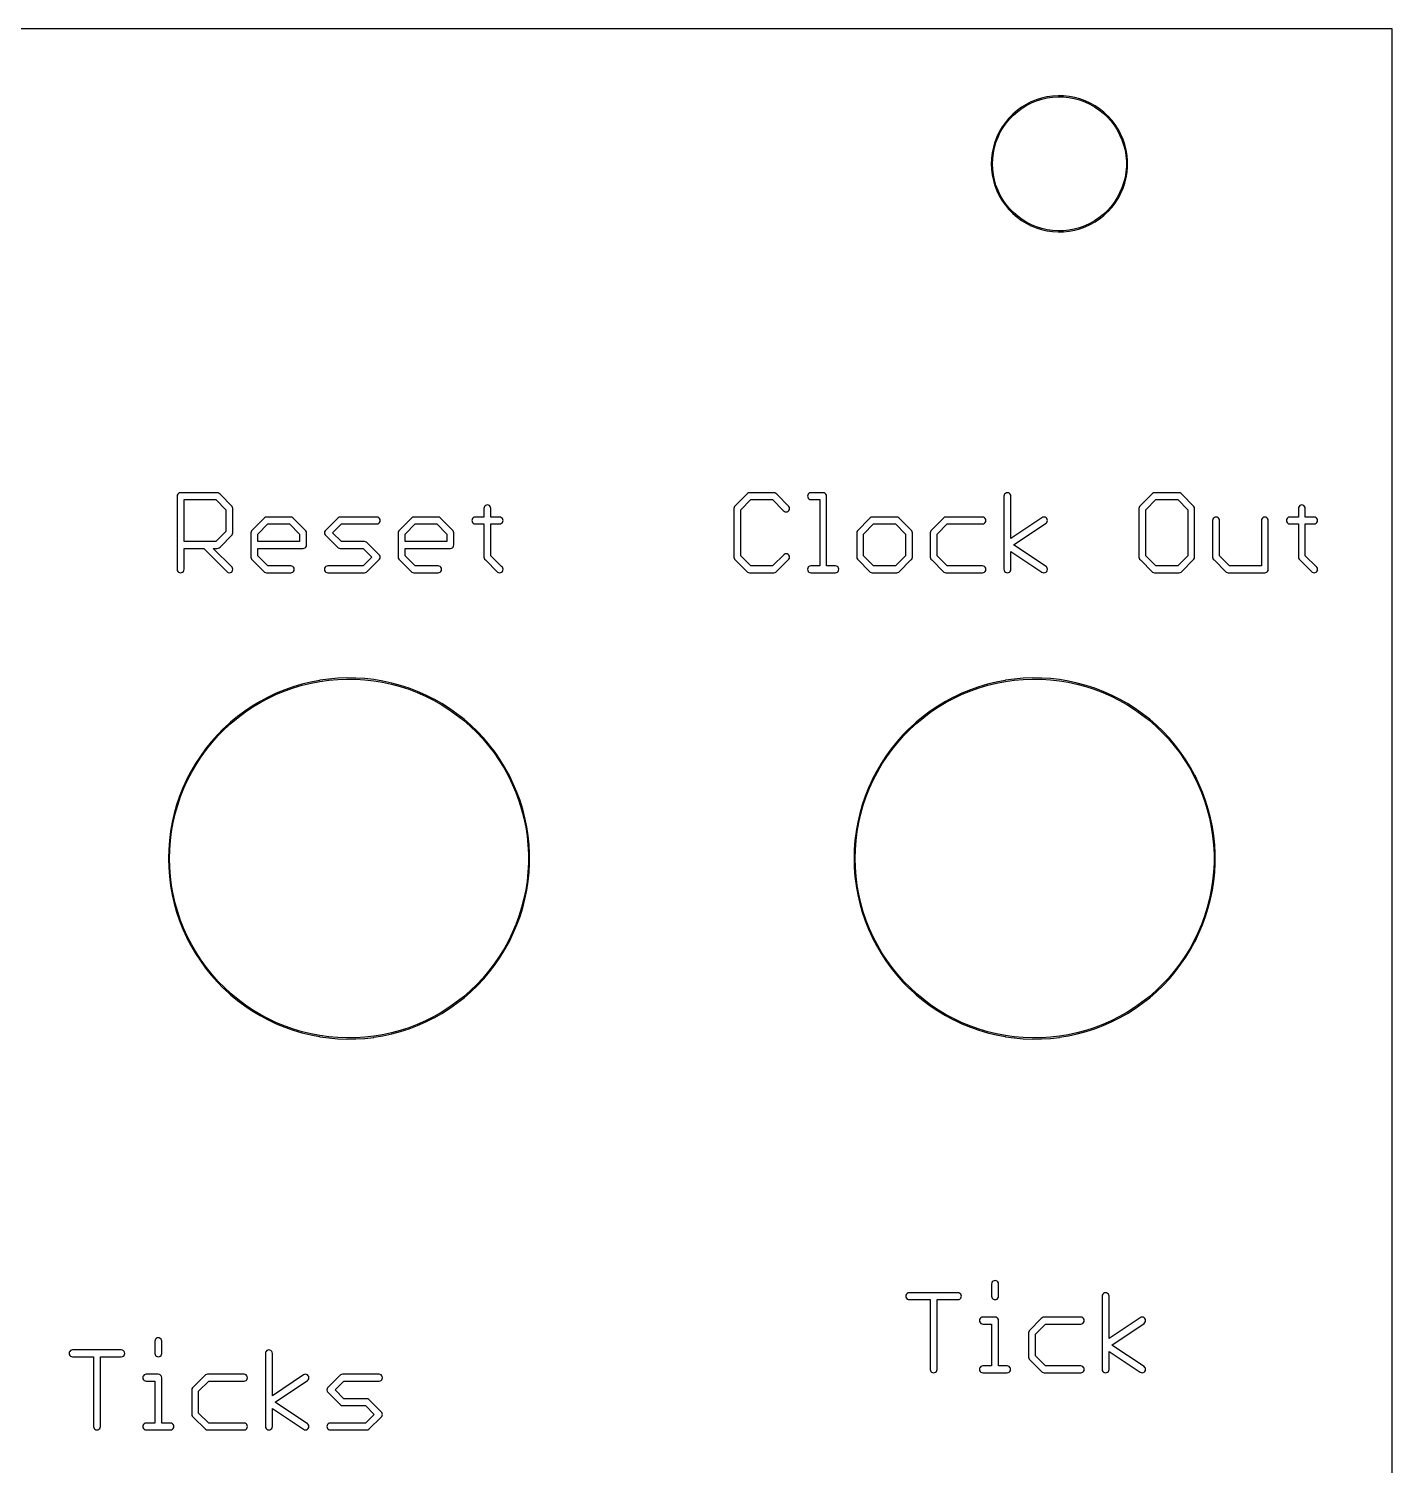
# Model space of a CAD drawing. Extents: x 7 to 68, y 0 to 129.
# Drawn here: x 37.59 to 67.9, y 96.89 to 128.82 of the extents above; entities that cross this region are included whole.
import ezdxf

# ---------------------------------------------------------------- set-up
doc = ezdxf.new("R2010")
doc.units = 0

msp = doc.modelspace()

# ---------------------------------------------------------------- linework, layer by layer
at = {"color": 5, "true_color": 0x0000ff}
msp.add_polyline3d([(67.89673, 0.3175, 0), (67.89673, 128.81863, 0), (7.27709, 128.81863, 0), (7.27709, 0.3175, 0), (67.89673, 0.3175, 0)], close=True, dxfattribs=at)
at = {"color": 34, "true_color": 0x008000}
for points in [[(7.2771, 0.3175, 0), (67.89674, 0.3175, 0), (67.89674, 128.81864, 0), (7.2771, 128.81864, 0), (7.2771, 0.3175, 0)], [(60.34531, 127.32257, 0), (60.2234, 127.30479, 0), (60.21947, 127.30417, 0), (60.10009, 127.27623, 0), (59.98325, 127.24067, 0), (59.86895, 127.19495, 0), (59.86541, 127.19315, 0), (59.75619, 127.13727, 0), (59.65205, 127.07377, 0), (59.55553, 127.00011, 0), (59.46155, 126.91883, 0), (59.37238, 126.82966, 0), (59.29618, 126.73568, 0), (59.22506, 126.63662, 0), (59.16156, 126.52994, 0), (59.15976, 126.5264, 0), (59.10896, 126.41464, 0), (59.06324, 126.30034, 0), (59.03022, 126.1835, 0), (59.00482, 126.06412, 0), (59.0042, 126.0602, 0), (58.98896, 125.93828, 0), (58.98388, 125.81636, 0), (58.98896, 125.69443, 0), (59.0042, 125.57252, 0), (59.00482, 125.56859, 0), (59.03022, 125.44921, 0), (59.06324, 125.33237, 0), (59.10896, 125.21807, 0), (59.15976, 125.10631, 0), (59.16156, 125.10277, 0), (59.22506, 124.99609, 0), (59.29618, 124.89703, 0), (59.37238, 124.80305, 0), (59.46155, 124.71388, 0), (59.55553, 124.6326, 0), (59.65205, 124.55894, 0), (59.75619, 124.49544, 0), (59.86541, 124.43956, 0), (59.86895, 124.43776, 0), (59.98325, 124.39204, 0), (60.10009, 124.35648, 0), (60.21947, 124.32854, 0), (60.2234, 124.32792, 0), (60.34531, 124.31013, 0), (60.46723, 124.30252, 0), (60.58916, 124.30506, 0), (60.71108, 124.31776, 0), (60.715, 124.31838, 0), (60.83692, 124.34124, 0), (60.95376, 124.37172, 0), (61.06806, 124.4149, 0), (61.17982, 124.4657, 0), (61.18336, 124.4675, 0), (61.29004, 124.52592, 0), (61.39164, 124.5945, 0), (61.48816, 124.6707, 0), (61.57706, 124.75452, 0), (61.57987, 124.75733, 0), (61.66115, 124.84877, 0), (61.73735, 124.94529, 0), (61.80339, 125.04943, 0), (61.85927, 125.15865, 0), (61.86107, 125.16219, 0), (61.91187, 125.27395, 0), (61.94997, 125.38825, 0), (61.98045, 125.50763, 0), (62.00077, 125.62955, 0), (62.0014, 125.63348, 0), (62.01156, 125.75539, 0), (62.01156, 125.87732, 0), (62.0014, 125.99924, 0), (62.00077, 126.00316, 0), (61.98045, 126.12508, 0), (61.94997, 126.24446, 0), (61.91187, 126.35876, 0), (61.86107, 126.47052, 0), (61.85927, 126.47406, 0), (61.80339, 126.58328, 0), (61.73735, 126.68742, 0), (61.66115, 126.78394, 0), (61.57987, 126.87538, 0), (61.57706, 126.87819, 0), (61.48816, 126.96201, 0), (61.39164, 127.03821, 0), (61.29004, 127.10679, 0), (61.18336, 127.16521, 0), (61.17982, 127.16701, 0), (61.06806, 127.21781, 0), (60.95376, 127.26099, 0), (60.83692, 127.29147, 0), (60.715, 127.31433, 0), (60.71108, 127.31495, 0), (60.58916, 127.32766, 0), (60.46723, 127.3302, 0), (60.34531, 127.32257, 0)], [(60.70968, 124.343, 0), (60.58916, 124.33045, 0), (60.46723, 124.32792, 0), (60.34531, 124.33553, 0), (60.22677, 124.35282, 0), (60.10794, 124.38063, 0), (59.9911, 124.41619, 0), (59.8769, 124.46187, 0), (59.77112, 124.51599, 0), (59.66698, 124.57949, 0), (59.57046, 124.65315, 0), (59.47648, 124.73443, 0), (59.39293, 124.81798, 0), (59.31673, 124.91196, 0), (59.24561, 125.01102, 0), (59.18292, 125.11634, 0), (59.13311, 125.22592, 0), (59.08739, 125.34022, 0), (59.05437, 125.45706, 0), (59.02931, 125.57485, 0), (59.01436, 125.69443, 0), (59.00928, 125.81636, 0), (59.01436, 125.93828, 0), (59.02931, 126.05785, 0), (59.05437, 126.17565, 0), (59.08739, 126.29249, 0), (59.13311, 126.40679, 0), (59.18292, 126.51637, 0), (59.24561, 126.62169, 0), (59.31673, 126.72075, 0), (59.39293, 126.81473, 0), (59.47648, 126.89828, 0), (59.57046, 126.97956, 0), (59.66698, 127.05322, 0), (59.77112, 127.11672, 0), (59.8769, 127.17084, 0), (59.9911, 127.21652, 0), (60.10794, 127.25208, 0), (60.22677, 127.27989, 0), (60.34531, 127.29718, 0), (60.46723, 127.3048, 0), (60.58916, 127.30226, 0), (60.70968, 127.28971, 0), (60.82907, 127.26732, 0), (60.94591, 127.23684, 0), (61.06021, 127.19366, 0), (61.17048, 127.14354, 0), (61.27511, 127.08624, 0), (61.37671, 127.01766, 0), (61.47323, 126.94146, 0), (61.5602, 126.85946, 0), (61.6406, 126.76901, 0), (61.7168, 126.67249, 0), (61.78284, 126.56835, 0), (61.83701, 126.46247, 0), (61.88772, 126.35091, 0), (61.92582, 126.23661, 0), (61.9563, 126.11723, 0), (61.97603, 125.99882, 0), (61.98616, 125.87732, 0), (61.98616, 125.75539, 0), (61.97603, 125.63388, 0), (61.9563, 125.51548, 0), (61.92582, 125.3961, 0), (61.88772, 125.2818, 0), (61.83701, 125.17024, 0), (61.78284, 125.06436, 0), (61.7168, 124.96022, 0), (61.6406, 124.8637, 0), (61.5602, 124.77325, 0), (61.47323, 124.69125, 0), (61.37671, 124.61505, 0), (61.27511, 124.54647, 0), (61.17048, 124.48917, 0), (61.06021, 124.43905, 0), (60.94591, 124.39587, 0), (60.82907, 124.36539, 0), (60.70968, 124.343, 0)], [(41.80146, 117.27298, 0), (41.82269, 117.28381, 0), (41.83956, 117.30067, 0), (42.1088, 117.57245, 0), (42.11963, 117.59369, 0), (42.12336, 117.61724, 0), (42.12336, 118.15826, 0), (42.11963, 118.1818, 0), (42.1088, 118.20304, 0), (41.83956, 118.47482, 0), (41.82269, 118.49168, 0), (41.80146, 118.50251, 0), (41.77792, 118.50624, 0), (40.96257, 118.50624, 0), (40.93903, 118.50251, 0), (40.91778, 118.49168, 0), (40.90093, 118.47482, 0), (40.89009, 118.45358, 0), (40.88637, 118.43004, 0), (40.88637, 116.80444, 0), (40.89009, 116.78089, 0), (40.90093, 116.75965, 0), (40.91778, 116.74279, 0), (40.93903, 116.73196, 0), (40.96257, 116.72824, 0), (40.98612, 116.73196, 0), (41.00736, 116.74279, 0), (41.02422, 116.75965, 0), (41.03505, 116.78089, 0), (41.03877, 116.80444, 0), (41.03877, 117.26926, 0), (41.4759, 117.26926, 0), (42.00237, 116.74279, 0), (42.02361, 116.73196, 0), (42.04716, 116.72824, 0), (42.0707, 116.73196, 0), (42.09194, 116.74279, 0), (42.1088, 116.75965, 0), (42.11963, 116.78089, 0), (42.12336, 116.80444, 0), (42.11963, 116.82798, 0), (42.1088, 116.84922, 0), (41.68876, 117.26926, 0), (41.77792, 117.26926, 0), (41.80146, 117.27298, 0)], [(53.60923, 118.50624, 0), (53.58569, 118.50251, 0), (53.56445, 118.49168, 0), (53.27581, 118.20304, 0), (53.26498, 118.1818, 0), (53.26125, 118.15826, 0), (53.26125, 117.07368, 0), (53.26498, 117.05013, 0), (53.27581, 117.02889, 0), (53.29267, 117.01203, 0), (53.56445, 116.74279, 0), (53.58569, 116.73196, 0), (53.60923, 116.72824, 0), (54.1528, 116.72824, 0), (54.17634, 116.73196, 0), (54.19758, 116.74279, 0), (54.48368, 117.02889, 0), (54.49451, 117.05013, 0), (54.49824, 117.07368, 0), (54.49451, 117.09722, 0), (54.48368, 117.11846, 0), (54.46682, 117.13532, 0), (54.44558, 117.14615, 0), (54.42204, 117.14988, 0), (54.39849, 117.14615, 0), (54.37725, 117.13532, 0), (54.12257, 116.88064, 0), (53.63932, 116.88064, 0), (53.41365, 117.1042, 0), (53.41365, 118.12802, 0), (53.63947, 118.35384, 0), (54.12227, 118.35384, 0), (54.36039, 118.11347, 0), (54.37725, 118.09661, 0), (54.39849, 118.08578, 0), (54.42204, 118.08206, 0), (54.44558, 118.08578, 0), (54.46682, 118.09661, 0), (54.48368, 118.11347, 0), (54.49451, 118.13471, 0), (54.49824, 118.15826, 0), (54.49451, 118.1818, 0), (54.48368, 118.20304, 0), (54.21444, 118.47482, 0), (54.19758, 118.49168, 0), (54.17634, 118.50251, 0), (54.1528, 118.50624, 0), (53.60923, 118.50624, 0)], [(54.97576, 118.50624, 0), (54.95221, 118.50251, 0), (54.93097, 118.49168, 0), (54.91411, 118.47482, 0), (54.90328, 118.45358, 0), (54.89956, 118.43004, 0), (54.90328, 118.40649, 0), (54.91411, 118.38525, 0), (54.93097, 118.36839, 0), (54.95221, 118.35756, 0), (54.97576, 118.35384, 0), (55.17134, 118.35384, 0), (55.17134, 116.88064, 0), (54.97576, 116.88064, 0), (54.95221, 116.87691, 0), (54.93097, 116.86608, 0), (54.91411, 116.84922, 0), (54.90328, 116.82798, 0), (54.89956, 116.80444, 0), (54.90328, 116.78089, 0), (54.91411, 116.75965, 0), (54.93097, 116.74279, 0), (54.95221, 116.73196, 0), (54.97576, 116.72824, 0), (55.51678, 116.72824, 0), (55.54032, 116.73196, 0), (55.56156, 116.74279, 0), (55.57842, 116.75965, 0), (55.58925, 116.78089, 0), (55.59298, 116.80444, 0), (55.58925, 116.82798, 0), (55.57842, 116.84922, 0), (55.56156, 116.86608, 0), (55.54032, 116.87691, 0), (55.51678, 116.88064, 0), (55.32374, 116.88064, 0), (55.32374, 118.43004, 0), (55.32001, 118.45358, 0), (55.30918, 118.47482, 0), (55.29232, 118.49168, 0), (55.27108, 118.50251, 0), (55.24754, 118.50624, 0), (54.97576, 118.50624, 0)], [(60.15482, 116.72824, 0), (60.17836, 116.73196, 0), (60.1996, 116.74279, 0), (60.21646, 116.75965, 0), (60.22729, 116.78089, 0), (60.23102, 116.80444, 0), (60.22729, 116.82798, 0), (60.21646, 116.84922, 0), (60.1996, 116.86608, 0), (59.4792, 117.3456, 0), (60.1996, 117.82737, 0), (60.21646, 117.84423, 0), (60.22729, 117.86547, 0), (60.23102, 117.88902, 0), (60.22729, 117.91256, 0), (60.21646, 117.9338, 0), (60.1996, 117.95066, 0), (60.17836, 117.96149, 0), (60.15482, 117.96522, 0), (60.13127, 117.96149, 0), (60.11003, 117.95066, 0), (59.41822, 117.48801, 0), (59.41822, 118.43004, 0), (59.41449, 118.45358, 0), (59.40366, 118.47482, 0), (59.3868, 118.49168, 0), (59.36556, 118.50251, 0), (59.34202, 118.50624, 0), (59.31847, 118.50251, 0), (59.29723, 118.49168, 0), (59.28037, 118.47482, 0), (59.26954, 118.45358, 0), (59.26582, 118.43004, 0), (59.26582, 116.80444, 0), (59.26954, 116.78089, 0), (59.28037, 116.75965, 0), (59.29723, 116.74279, 0), (59.31847, 116.73196, 0), (59.34202, 116.72824, 0), (59.36556, 116.73196, 0), (59.3868, 116.74279, 0), (59.40366, 116.75965, 0), (59.41449, 116.78089, 0), (59.41822, 116.80444, 0), (59.41822, 117.20328, 0), (60.11003, 116.74279, 0), (60.13127, 116.73196, 0), (60.15482, 116.72824, 0)], [(63.48798, 117.02889, 0), (63.49881, 117.05013, 0), (63.50254, 117.07368, 0), (63.50254, 118.15826, 0), (63.49881, 118.1818, 0), (63.48798, 118.20304, 0), (63.21874, 118.47482, 0), (63.20188, 118.49168, 0), (63.18064, 118.50251, 0), (63.15709, 118.50624, 0), (62.61354, 118.50624, 0), (62.58999, 118.50251, 0), (62.56875, 118.49168, 0), (62.28011, 118.20304, 0), (62.26928, 118.1818, 0), (62.26556, 118.15826, 0), (62.26556, 117.07368, 0), (62.26928, 117.05013, 0), (62.28011, 117.02889, 0), (62.29697, 117.01203, 0), (62.56875, 116.74279, 0), (62.58999, 116.73196, 0), (62.61354, 116.72824, 0), (63.15709, 116.72824, 0), (63.18064, 116.73196, 0), (63.20188, 116.74279, 0), (63.48798, 117.02889, 0)], [(41.7474, 117.42166, 0), (41.03877, 117.42166, 0), (41.03877, 118.35384, 0), (41.74739, 118.35384, 0), (41.97096, 118.12816, 0), (41.97096, 117.64733, 0), (41.7474, 117.42166, 0)], [(48.05425, 116.72824, 0), (48.0778, 116.73196, 0), (48.09904, 116.74279, 0), (48.1159, 116.75965, 0), (48.12673, 116.78089, 0), (48.13045, 116.80444, 0), (48.12673, 116.82798, 0), (48.1159, 116.84922, 0), (48.09904, 116.86608, 0), (47.85868, 117.10419, 0), (47.85868, 117.81282, 0), (48.05425, 117.81282, 0), (48.0778, 117.81654, 0), (48.09904, 117.82737, 0), (48.1159, 117.84423, 0), (48.12673, 117.86547, 0), (48.13045, 117.88902, 0), (48.12673, 117.91256, 0), (48.1159, 117.9338, 0), (48.09904, 117.95066, 0), (48.0778, 117.96149, 0), (48.05425, 117.96522, 0), (47.85868, 117.96522, 0), (47.85868, 118.15826, 0), (47.85495, 118.1818, 0), (47.84412, 118.20304, 0), (47.82726, 118.2199, 0), (47.80602, 118.23073, 0), (47.78248, 118.23446, 0), (47.75893, 118.23073, 0), (47.73769, 118.2199, 0), (47.72083, 118.20304, 0), (47.71, 118.1818, 0), (47.70628, 118.15826, 0), (47.70628, 117.96522, 0), (47.51324, 117.96522, 0), (47.48969, 117.96149, 0), (47.46845, 117.95066, 0), (47.45159, 117.9338, 0), (47.44076, 117.91256, 0), (47.43704, 117.88902, 0), (47.44076, 117.86547, 0), (47.45159, 117.84423, 0), (47.46845, 117.82737, 0), (47.48969, 117.81654, 0), (47.51324, 117.81282, 0), (47.70628, 117.81282, 0), (47.70628, 117.07368, 0), (47.71, 117.05013, 0), (47.72083, 117.02889, 0), (47.73769, 117.01203, 0), (48.00947, 116.74279, 0), (48.03071, 116.73196, 0), (48.05425, 116.72824, 0)], [(63.12687, 116.88064, 0), (62.64362, 116.88064, 0), (62.41796, 117.10419, 0), (62.41796, 118.12803, 0), (62.64377, 118.35384, 0), (63.12657, 118.35384, 0), (63.35014, 118.12816, 0), (63.35014, 117.10391, 0), (63.12687, 116.88064, 0)], [(66.15937, 116.72824, 0), (66.18292, 116.73196, 0), (66.20416, 116.74279, 0), (66.22102, 116.75965, 0), (66.23184, 116.78089, 0), (66.23557, 116.80444, 0), (66.23184, 116.82798, 0), (66.22102, 116.84922, 0), (66.20416, 116.86608, 0), (65.96379, 117.10419, 0), (65.96379, 117.81282, 0), (66.15937, 117.81282, 0), (66.18292, 117.81654, 0), (66.20416, 117.82737, 0), (66.22102, 117.84423, 0), (66.23184, 117.86547, 0), (66.23557, 117.88902, 0), (66.23184, 117.91256, 0), (66.22102, 117.9338, 0), (66.20416, 117.95066, 0), (66.18292, 117.96149, 0), (66.15937, 117.96522, 0), (65.96379, 117.96522, 0), (65.96379, 118.15826, 0), (65.96007, 118.1818, 0), (65.94924, 118.20304, 0), (65.93237, 118.2199, 0), (65.91114, 118.23073, 0), (65.88759, 118.23446, 0), (65.86405, 118.23073, 0), (65.84281, 118.2199, 0), (65.82595, 118.20304, 0), (65.81511, 118.1818, 0), (65.81139, 118.15826, 0), (65.81139, 117.96522, 0), (65.61836, 117.96522, 0), (65.59481, 117.96149, 0), (65.57357, 117.95066, 0), (65.55671, 117.9338, 0), (65.54588, 117.91256, 0), (65.54216, 117.88902, 0), (65.54588, 117.86547, 0), (65.55671, 117.84423, 0), (65.57357, 117.82737, 0), (65.59481, 117.81654, 0), (65.61836, 117.81282, 0), (65.81139, 117.81282, 0), (65.81139, 117.07368, 0), (65.81511, 117.05013, 0), (65.82595, 117.02889, 0), (65.84281, 117.01203, 0), (66.11459, 116.74279, 0), (66.13583, 116.73196, 0), (66.15937, 116.72824, 0)], [(43.709, 117.27298, 0), (43.73024, 117.28381, 0), (43.7471, 117.30067, 0), (43.75793, 117.32191, 0), (43.76166, 117.34546, 0), (43.76166, 117.61724, 0), (43.75793, 117.64078, 0), (43.7471, 117.66202, 0), (43.45846, 117.95066, 0), (43.43722, 117.96149, 0), (43.41368, 117.96522, 0), (42.87266, 117.96522, 0), (42.84911, 117.96149, 0), (42.82787, 117.95066, 0), (42.53923, 117.66202, 0), (42.5284, 117.64078, 0), (42.52468, 117.61724, 0), (42.52468, 117.07368, 0), (42.5284, 117.05013, 0), (42.53923, 117.02889, 0), (42.55609, 117.01203, 0), (42.82787, 116.74279, 0), (42.84911, 116.73196, 0), (42.87266, 116.72824, 0), (43.41368, 116.72824, 0), (43.43722, 116.73196, 0), (43.45846, 116.74279, 0), (43.47532, 116.75965, 0), (43.48615, 116.78089, 0), (43.48988, 116.80444, 0), (43.48615, 116.82798, 0), (43.47532, 116.84922, 0), (43.45846, 116.86608, 0), (43.43722, 116.87691, 0), (43.41368, 116.88064, 0), (42.90274, 116.88064, 0), (42.67708, 117.10419, 0), (42.67708, 117.26926, 0), (43.68546, 117.26926, 0), (43.709, 117.27298, 0)], [(43.60926, 117.42166, 0), (42.67708, 117.42166, 0), (42.67708, 117.58701, 0), (42.90289, 117.81282, 0), (43.38344, 117.81282, 0), (43.60926, 117.587, 0), (43.60926, 117.42166, 0)], [(44.53864, 117.42166, 0), (44.34307, 117.61724, 0), (44.53865, 117.81282, 0), (45.32376, 117.81282, 0), (45.3473, 117.81654, 0), (45.36854, 117.82737, 0), (45.3854, 117.84423, 0), (45.39623, 117.86547, 0), (45.39996, 117.88902, 0), (45.39623, 117.91256, 0), (45.3854, 117.9338, 0), (45.36854, 117.95066, 0), (45.3473, 117.96149, 0), (45.32376, 117.96522, 0), (44.50841, 117.96522, 0), (44.48487, 117.96149, 0), (44.46363, 117.95066, 0), (44.17499, 117.66202, 0), (44.16416, 117.64078, 0), (44.16044, 117.61724, 0), (44.16416, 117.59369, 0), (44.17499, 117.57245, 0), (44.46363, 117.28381, 0), (44.48487, 117.27298, 0), (44.50841, 117.26926, 0), (45.02174, 117.26926, 0), (45.21704, 117.07396, 0), (45.02189, 116.88064, 0), (44.23664, 116.88064, 0), (44.21309, 116.87691, 0), (44.19185, 116.86608, 0), (44.17499, 116.84922, 0), (44.16416, 116.82798, 0), (44.16044, 116.80444, 0), (44.16416, 116.78089, 0), (44.17499, 116.75965, 0), (44.19185, 116.74279, 0), (44.21309, 116.73196, 0), (44.23664, 116.72824, 0), (45.05198, 116.72824, 0), (45.07552, 116.73196, 0), (45.09676, 116.74279, 0), (45.36854, 117.01203, 0), (45.3854, 117.02889, 0), (45.39623, 117.05013, 0), (45.39996, 117.07368, 0), (45.39623, 117.09722, 0), (45.3854, 117.11846, 0), (45.09676, 117.4071, 0), (45.07552, 117.41793, 0), (45.05198, 117.42166, 0), (44.53864, 117.42166, 0)], [(46.98306, 117.27298, 0), (47.0043, 117.28381, 0), (47.02116, 117.30067, 0), (47.03199, 117.32191, 0), (47.03572, 117.34546, 0), (47.03572, 117.61724, 0), (47.03199, 117.64078, 0), (47.02116, 117.66202, 0), (46.73252, 117.95066, 0), (46.71128, 117.96149, 0), (46.68774, 117.96522, 0), (46.14671, 117.96522, 0), (46.12317, 117.96149, 0), (46.10193, 117.95066, 0), (45.81329, 117.66202, 0), (45.80246, 117.64078, 0), (45.79873, 117.61724, 0), (45.79873, 117.07368, 0), (45.80246, 117.05013, 0), (45.81329, 117.02889, 0), (45.83015, 117.01203, 0), (46.10193, 116.74279, 0), (46.12317, 116.73196, 0), (46.14671, 116.72824, 0), (46.68774, 116.72824, 0), (46.71128, 116.73196, 0), (46.73252, 116.74279, 0), (46.74938, 116.75965, 0), (46.76021, 116.78089, 0), (46.76394, 116.80444, 0), (46.76021, 116.82798, 0), (46.74938, 116.84922, 0), (46.73252, 116.86608, 0), (46.71128, 116.87691, 0), (46.68774, 116.88064, 0), (46.1768, 116.88064, 0), (45.95113, 117.1042, 0), (45.95113, 117.26926, 0), (46.95952, 117.26926, 0), (46.98306, 117.27298, 0)], [(46.88332, 117.42166, 0), (45.95113, 117.42166, 0), (45.95113, 117.587, 0), (46.17695, 117.81282, 0), (46.6575, 117.81282, 0), (46.88332, 117.587, 0), (46.88332, 117.42166, 0)], [(56.3372, 117.96522, 0), (56.31365, 117.96149, 0), (56.29241, 117.95066, 0), (56.27555, 117.9338, 0), (56.00631, 117.66202, 0), (55.99548, 117.64078, 0), (55.99175, 117.61724, 0), (55.99175, 117.07368, 0), (55.99548, 117.05013, 0), (56.00631, 117.02889, 0), (56.29241, 116.74279, 0), (56.31365, 116.73196, 0), (56.3372, 116.72824, 0), (56.88075, 116.72824, 0), (56.9043, 116.73196, 0), (56.92554, 116.74279, 0), (57.19732, 117.01203, 0), (57.21418, 117.02889, 0), (57.22501, 117.05013, 0), (57.22874, 117.07368, 0), (57.22874, 117.61724, 0), (57.22501, 117.64078, 0), (57.21418, 117.66202, 0), (56.92554, 117.95066, 0), (56.9043, 117.96149, 0), (56.88075, 117.96522, 0), (56.3372, 117.96522, 0)], [(56.85067, 116.88064, 0), (56.36742, 116.88064, 0), (56.14415, 117.10391, 0), (56.14415, 117.58714, 0), (56.36772, 117.81282, 0), (56.85052, 117.81282, 0), (57.07634, 117.587, 0), (57.07634, 117.1042, 0), (56.85067, 116.88064, 0)], [(58.78829, 116.72824, 0), (58.81184, 116.73196, 0), (58.83308, 116.74279, 0), (58.84994, 116.75965, 0), (58.86077, 116.78089, 0), (58.86449, 116.80444, 0), (58.86077, 116.82798, 0), (58.84994, 116.84922, 0), (58.83308, 116.86608, 0), (58.81184, 116.87691, 0), (58.78829, 116.88064, 0), (58.00558, 116.88064, 0), (57.77991, 117.1042, 0), (57.77991, 117.587, 0), (58.00573, 117.81282, 0), (58.78829, 117.81282, 0), (58.81184, 117.81654, 0), (58.83308, 117.82737, 0), (58.84994, 117.84423, 0), (58.86077, 117.86547, 0), (58.86449, 117.88902, 0), (58.86077, 117.91256, 0), (58.84994, 117.9338, 0), (58.83308, 117.95066, 0), (58.81184, 117.96149, 0), (58.78829, 117.96522, 0), (57.9755, 117.96522, 0), (57.95195, 117.96149, 0), (57.93071, 117.95066, 0), (57.64207, 117.66202, 0), (57.63124, 117.64078, 0), (57.62751, 117.61724, 0), (57.62751, 117.07368, 0), (57.63124, 117.05013, 0), (57.64207, 117.02889, 0), (57.65893, 117.01203, 0), (57.93071, 116.74279, 0), (57.95195, 116.73196, 0), (57.9755, 116.72824, 0), (58.78829, 116.72824, 0)], [(65.06464, 116.72824, 0), (65.08817, 116.73196, 0), (65.10942, 116.74279, 0), (65.12627, 116.75965, 0), (65.13711, 116.78089, 0), (65.14084, 116.80444, 0), (65.14084, 117.88902, 0), (65.13711, 117.91256, 0), (65.12627, 117.9338, 0), (65.10942, 117.95066, 0), (65.08817, 117.96149, 0), (65.06464, 117.96522, 0), (65.04109, 117.96149, 0), (65.01985, 117.95066, 0), (65.00299, 117.9338, 0), (64.99216, 117.91256, 0), (64.98844, 117.88902, 0), (64.98844, 116.88064, 0), (64.28192, 116.88064, 0), (64.05625, 117.1042, 0), (64.05625, 117.88902, 0), (64.05253, 117.91256, 0), (64.0417, 117.9338, 0), (64.02484, 117.95066, 0), (64.0036, 117.96149, 0), (63.98005, 117.96522, 0), (63.95651, 117.96149, 0), (63.93527, 117.95066, 0), (63.91841, 117.9338, 0), (63.90758, 117.91256, 0), (63.90385, 117.88902, 0), (63.90385, 117.07368, 0), (63.90758, 117.05013, 0), (63.91841, 117.02889, 0), (63.93527, 117.01203, 0), (64.20704, 116.74279, 0), (64.22829, 116.73196, 0), (64.25183, 116.72824, 0), (65.06464, 116.72824, 0)], [(44.45507, 114.38381, 0), (44.25442, 114.36604, 0), (44.05629, 114.3381, 0), (44.05237, 114.33747, 0), (43.85425, 114.29937, 0), (43.65867, 114.25111, 0), (43.46563, 114.19523, 0), (43.27767, 114.12919, 0), (43.08971, 114.05299, 0), (42.90937, 113.96663, 0), (42.90583, 113.96483, 0), (42.72803, 113.87085, 0), (42.55531, 113.76671, 0), (42.38767, 113.65495, 0), (42.22765, 113.53303, 0), (42.07271, 113.40603, 0), (41.92284, 113.26887, 0), (41.92004, 113.26606, 0), (41.78034, 113.12382, 0), (41.64571, 112.97396, 0), (41.51872, 112.81648, 0), (41.40188, 112.65392, 0), (41.29266, 112.48628, 0), (41.19106, 112.31356, 0), (41.09708, 112.13322, 0), (41.09528, 112.12968, 0), (41.014, 111.9468, 0), (40.9378, 111.76138, 0), (40.8743, 111.57088, 0), (40.81842, 111.37784, 0), (40.77523, 111.18226, 0), (40.73968, 110.98414, 0), (40.73905, 110.98021, 0), (40.71365, 110.77955, 0), (40.69842, 110.5789, 0), (40.69334, 110.37824, 0), (40.69842, 110.17758, 0), (40.71365, 109.97691, 0), (40.73905, 109.77626, 0), (40.73968, 109.77233, 0), (40.77523, 109.57421, 0), (40.81842, 109.37863, 0), (40.8743, 109.18559, 0), (40.9378, 108.99509, 0), (41.014, 108.80967, 0), (41.09528, 108.62679, 0), (41.09708, 108.62325, 0), (41.19106, 108.44291, 0), (41.29266, 108.27019, 0), (41.40188, 108.10255, 0), (41.51872, 107.93999, 0), (41.64571, 107.78251, 0), (41.78034, 107.63265, 0), (41.92004, 107.49041, 0), (41.92284, 107.4876, 0), (42.07271, 107.35044, 0), (42.22765, 107.22344, 0), (42.38767, 107.10152, 0), (42.55531, 106.98976, 0), (42.72803, 106.88562, 0), (42.90583, 106.79164, 0), (42.90937, 106.78984, 0), (43.08971, 106.70348, 0), (43.27767, 106.62728, 0), (43.46563, 106.56124, 0), (43.65867, 106.50536, 0), (43.85425, 106.4571, 0), (44.05237, 106.419, 0), (44.05629, 106.41838, 0), (44.25442, 106.39044, 0), (44.45507, 106.37266, 0), (44.65573, 106.36504, 0), (44.8564, 106.36758, 0), (45.05706, 106.38028, 0), (45.25772, 106.40314, 0), (45.26164, 106.40376, 0), (45.45976, 106.43678, 0), (45.65534, 106.47996, 0), (45.85092, 106.53076, 0), (46.04142, 106.59426, 0), (46.22938, 106.66538, 0), (46.4148, 106.74666, 0), (46.5926, 106.83556, 0), (46.59614, 106.83736, 0), (46.7714, 106.93642, 0), (46.94158, 107.04564, 0), (47.10668, 107.16248, 0), (47.26416, 107.2844, 0), (47.41656, 107.41648, 0), (47.56134, 107.55618, 0), (47.56415, 107.55899, 0), (47.70131, 107.70631, 0), (47.83085, 107.85871, 0), (47.95277, 108.01873, 0), (48.06707, 108.18383, 0), (48.17375, 108.35655, 0), (48.27027, 108.53181, 0), (48.27207, 108.53535, 0), (48.35843, 108.71569, 0), (48.43717, 108.90111, 0), (48.50829, 109.09161, 0), (48.56671, 109.28211, 0), (48.61751, 109.47769, 0), (48.65815, 109.67327, 0), (48.65878, 109.67719, 0), (48.68926, 109.87785, 0), (48.70958, 110.07598, 0), (48.71974, 110.27663, 0), (48.71974, 110.47983, 0), (48.70958, 110.6805, 0), (48.68926, 110.87862, 0), (48.65878, 111.07927, 0), (48.65815, 111.0832, 0), (48.61751, 111.27878, 0), (48.56671, 111.47436, 0), (48.50829, 111.66486, 0), (48.43717, 111.85536, 0), (48.35843, 112.04078, 0), (48.27207, 112.22112, 0), (48.27027, 112.22466, 0), (48.17375, 112.39992, 0), (48.06707, 112.57264, 0), (47.95277, 112.73774, 0), (47.83085, 112.89776, 0), (47.70131, 113.05016, 0), (47.56415, 113.19748, 0), (47.56134, 113.20029, 0), (47.41656, 113.33999, 0), (47.26416, 113.47207, 0), (47.10668, 113.59399, 0), (46.94158, 113.71083, 0), (46.7714, 113.82005, 0), (46.59614, 113.91911, 0), (46.5926, 113.92091, 0), (46.4148, 114.00981, 0), (46.22938, 114.09109, 0), (46.04142, 114.16221, 0), (45.85092, 114.22571, 0), (45.65534, 114.27651, 0), (45.45976, 114.31969, 0), (45.26164, 114.35271, 0), (45.25772, 114.35333, 0), (45.05706, 114.3762, 0), (44.8564, 114.3889, 0), (44.65573, 114.39143, 0), (44.45507, 114.38381, 0)], [(45.05706, 106.40567, 0), (44.8564, 106.39298, 0), (44.65573, 106.39044, 0), (44.45507, 106.39805, 0), (44.25442, 106.41583, 0), (44.05894, 106.4434, 0), (43.8621, 106.48125, 0), (43.66652, 106.52951, 0), (43.47348, 106.58539, 0), (43.28552, 106.65143, 0), (43.09756, 106.72763, 0), (42.91865, 106.8133, 0), (42.74296, 106.90617, 0), (42.57024, 107.01031, 0), (42.4026, 107.12207, 0), (42.24258, 107.24399, 0), (42.08764, 107.37099, 0), (41.93836, 107.50761, 0), (41.80089, 107.64758, 0), (41.66626, 107.79744, 0), (41.53927, 107.95492, 0), (41.42243, 108.11748, 0), (41.31321, 108.28512, 0), (41.21161, 108.45784, 0), (41.11917, 108.63522, 0), (41.03815, 108.81752, 0), (40.96195, 109.00294, 0), (40.89844, 109.19344, 0), (40.84257, 109.38648, 0), (40.79939, 109.58206, 0), (40.76428, 109.77765, 0), (40.73905, 109.97691, 0), (40.72382, 110.17758, 0), (40.71873, 110.37824, 0), (40.72382, 110.5789, 0), (40.73905, 110.77955, 0), (40.76428, 110.97882, 0), (40.79939, 111.17441, 0), (40.84257, 111.36999, 0), (40.89844, 111.56303, 0), (40.96195, 111.75353, 0), (41.03815, 111.93895, 0), (41.11917, 112.12125, 0), (41.21161, 112.29863, 0), (41.31321, 112.47135, 0), (41.42243, 112.63899, 0), (41.53927, 112.80155, 0), (41.66626, 112.95903, 0), (41.80089, 113.10889, 0), (41.93836, 113.24886, 0), (42.08764, 113.38548, 0), (42.24258, 113.51248, 0), (42.4026, 113.6344, 0), (42.57024, 113.74616, 0), (42.74296, 113.8503, 0), (42.91865, 113.94317, 0), (43.09756, 114.02884, 0), (43.28552, 114.10504, 0), (43.47348, 114.17108, 0), (43.66652, 114.22696, 0), (43.8621, 114.27522, 0), (44.05894, 114.31307, 0), (44.25442, 114.34064, 0), (44.45507, 114.35842, 0), (44.65573, 114.36604, 0), (44.8564, 114.3635, 0), (45.05706, 114.3508, 0), (45.25706, 114.32802, 0), (45.45191, 114.29554, 0), (45.64749, 114.25236, 0), (45.84307, 114.20156, 0), (46.03357, 114.13806, 0), (46.22153, 114.06694, 0), (46.40695, 113.98566, 0), (46.58167, 113.8983, 0), (46.75647, 113.7995, 0), (46.92665, 113.69028, 0), (47.09175, 113.57344, 0), (47.24923, 113.45152, 0), (47.40163, 113.31944, 0), (47.5445, 113.18158, 0), (47.68076, 113.03523, 0), (47.8103, 112.88283, 0), (47.93222, 112.72281, 0), (48.04652, 112.55771, 0), (48.1532, 112.38499, 0), (48.24892, 112.21119, 0), (48.33428, 112.03293, 0), (48.41302, 111.84751, 0), (48.48414, 111.65701, 0), (48.54256, 111.46651, 0), (48.59336, 111.27093, 0), (48.63391, 111.07579, 0), (48.66386, 110.87862, 0), (48.68418, 110.6805, 0), (48.69434, 110.47983, 0), (48.69434, 110.27663, 0), (48.68418, 110.07598, 0), (48.66386, 109.87785, 0), (48.63391, 109.68071, 0), (48.59336, 109.48554, 0), (48.54256, 109.28996, 0), (48.48414, 109.09946, 0), (48.41302, 108.90896, 0), (48.33428, 108.72354, 0), (48.24892, 108.54528, 0), (48.1532, 108.37148, 0), (48.04652, 108.19876, 0), (47.93222, 108.03366, 0), (47.8103, 107.87364, 0), (47.68076, 107.72124, 0), (47.5445, 107.57489, 0), (47.40163, 107.43703, 0), (47.24923, 107.30495, 0), (47.09175, 107.18303, 0), (46.92665, 107.06619, 0), (46.75647, 106.95697, 0), (46.58167, 106.85817, 0), (46.40695, 106.77081, 0), (46.22153, 106.68953, 0), (46.03357, 106.61841, 0), (45.84307, 106.55491, 0), (45.64749, 106.50411, 0), (45.45191, 106.46093, 0), (45.25725, 106.42849, 0), (45.05706, 106.40567, 0)], [(59.69508, 114.38381, 0), (59.49441, 114.36604, 0), (59.29629, 114.3381, 0), (59.29237, 114.33747, 0), (59.09425, 114.29937, 0), (58.89867, 114.25111, 0), (58.70563, 114.19523, 0), (58.51767, 114.12919, 0), (58.32971, 114.05299, 0), (58.14937, 113.96663, 0), (58.14583, 113.96483, 0), (57.96803, 113.87085, 0), (57.79531, 113.76671, 0), (57.62767, 113.65495, 0), (57.46765, 113.53303, 0), (57.31271, 113.40603, 0), (57.16285, 113.26887, 0), (57.16004, 113.26606, 0), (57.02034, 113.12382, 0), (56.88572, 112.97396, 0), (56.75872, 112.81648, 0), (56.64188, 112.65392, 0), (56.53266, 112.48628, 0), (56.43106, 112.31356, 0), (56.33708, 112.13322, 0), (56.33528, 112.12968, 0), (56.254, 111.9468, 0), (56.1778, 111.76138, 0), (56.1143, 111.57088, 0), (56.05842, 111.37784, 0), (56.01524, 111.18226, 0), (55.97968, 110.98414, 0), (55.97906, 110.98021, 0), (55.95365, 110.77955, 0), (55.93841, 110.5789, 0), (55.93333, 110.37824, 0), (55.93841, 110.17758, 0), (55.95365, 109.97691, 0), (55.97906, 109.77626, 0), (55.97968, 109.77233, 0), (56.01524, 109.57421, 0), (56.05842, 109.37863, 0), (56.1143, 109.18559, 0), (56.1778, 108.99509, 0), (56.254, 108.80967, 0), (56.33528, 108.62679, 0), (56.33708, 108.62325, 0), (56.43106, 108.44291, 0), (56.53266, 108.27019, 0), (56.64188, 108.10255, 0), (56.75872, 107.93999, 0), (56.88572, 107.78251, 0), (57.02034, 107.63265, 0), (57.16004, 107.49041, 0), (57.16285, 107.4876, 0), (57.31271, 107.35044, 0), (57.46765, 107.22344, 0), (57.62767, 107.10152, 0), (57.79531, 106.98976, 0), (57.96803, 106.88562, 0), (58.14583, 106.79164, 0), (58.14937, 106.78984, 0), (58.32971, 106.70348, 0), (58.51767, 106.62728, 0), (58.70563, 106.56124, 0), (58.89867, 106.50536, 0), (59.09425, 106.4571, 0), (59.29237, 106.419, 0), (59.29629, 106.41838, 0), (59.49441, 106.39044, 0), (59.69508, 106.37266, 0), (59.89574, 106.36504, 0), (60.0964, 106.36758, 0), (60.29705, 106.38028, 0), (60.49772, 106.40314, 0), (60.50164, 106.40376, 0), (60.69976, 106.43678, 0), (60.89534, 106.47996, 0), (61.09092, 106.53076, 0), (61.28142, 106.59426, 0), (61.46938, 106.66538, 0), (61.6548, 106.74666, 0), (61.8326, 106.83556, 0), (61.83614, 106.83736, 0), (62.0114, 106.93642, 0), (62.18158, 107.04564, 0), (62.34668, 107.16248, 0), (62.50416, 107.2844, 0), (62.65656, 107.41648, 0), (62.80134, 107.55618, 0), (62.80415, 107.55899, 0), (62.94131, 107.70631, 0), (63.07085, 107.85871, 0), (63.19277, 108.01873, 0), (63.30707, 108.18383, 0), (63.41375, 108.35655, 0), (63.51027, 108.53181, 0), (63.51207, 108.53535, 0), (63.59843, 108.71569, 0), (63.67717, 108.90111, 0), (63.74829, 109.09161, 0), (63.80671, 109.28211, 0), (63.85751, 109.47769, 0), (63.89815, 109.67327, 0), (63.89878, 109.67719, 0), (63.92926, 109.87785, 0), (63.94958, 110.07598, 0), (63.95974, 110.27663, 0), (63.95974, 110.47983, 0), (63.94958, 110.6805, 0), (63.92926, 110.87862, 0), (63.89878, 111.07927, 0), (63.89815, 111.0832, 0), (63.85751, 111.27878, 0), (63.80671, 111.47436, 0), (63.74829, 111.66486, 0), (63.67717, 111.85536, 0), (63.59843, 112.04078, 0), (63.51207, 112.22112, 0), (63.51027, 112.22466, 0), (63.41375, 112.39992, 0), (63.30707, 112.57264, 0), (63.19277, 112.73774, 0), (63.07085, 112.89776, 0), (62.94131, 113.05016, 0), (62.80415, 113.19748, 0), (62.80134, 113.20029, 0), (62.65656, 113.33999, 0), (62.50416, 113.47207, 0), (62.34668, 113.59399, 0), (62.18158, 113.71083, 0), (62.0114, 113.82005, 0), (61.83614, 113.91911, 0), (61.8326, 113.92091, 0), (61.6548, 114.00981, 0), (61.46938, 114.09109, 0), (61.28142, 114.16221, 0), (61.09092, 114.22571, 0), (60.89534, 114.27651, 0), (60.69976, 114.31969, 0), (60.50164, 114.35271, 0), (60.49772, 114.35333, 0), (60.29705, 114.3762, 0), (60.0964, 114.3889, 0), (59.89574, 114.39143, 0), (59.69508, 114.38381, 0)], [(60.29705, 106.40567, 0), (60.0964, 106.39298, 0), (59.89574, 106.39044, 0), (59.69508, 106.39805, 0), (59.49441, 106.41583, 0), (59.29894, 106.4434, 0), (59.1021, 106.48125, 0), (58.90652, 106.52951, 0), (58.71348, 106.58539, 0), (58.52552, 106.65143, 0), (58.33756, 106.72763, 0), (58.15865, 106.8133, 0), (57.98296, 106.90617, 0), (57.81024, 107.01031, 0), (57.6426, 107.12207, 0), (57.48258, 107.24399, 0), (57.32764, 107.37099, 0), (57.17828, 107.5077, 0), (57.04089, 107.64758, 0), (56.90627, 107.79744, 0), (56.77927, 107.95492, 0), (56.66243, 108.11748, 0), (56.55321, 108.28512, 0), (56.45161, 108.45784, 0), (56.35917, 108.63522, 0), (56.27815, 108.81752, 0), (56.20195, 109.00294, 0), (56.13845, 109.19344, 0), (56.08257, 109.38648, 0), (56.03939, 109.58206, 0), (56.00428, 109.77765, 0), (55.97906, 109.97691, 0), (55.96382, 110.17758, 0), (55.95874, 110.37824, 0), (55.96382, 110.5789, 0), (55.97906, 110.77955, 0), (56.00428, 110.97882, 0), (56.03939, 111.17441, 0), (56.08257, 111.36999, 0), (56.13845, 111.56303, 0), (56.20195, 111.75353, 0), (56.27815, 111.93895, 0), (56.35917, 112.12125, 0), (56.45161, 112.29863, 0), (56.55321, 112.47135, 0), (56.66243, 112.63899, 0), (56.77927, 112.80155, 0), (56.90627, 112.95903, 0), (57.04089, 113.10889, 0), (57.17828, 113.24877, 0), (57.32764, 113.38548, 0), (57.48258, 113.51248, 0), (57.6426, 113.6344, 0), (57.81024, 113.74616, 0), (57.98296, 113.8503, 0), (58.15865, 113.94317, 0), (58.33756, 114.02884, 0), (58.52552, 114.10504, 0), (58.71348, 114.17108, 0), (58.90652, 114.22696, 0), (59.1021, 114.27522, 0), (59.29894, 114.31307, 0), (59.49441, 114.34064, 0), (59.69508, 114.35842, 0), (59.89574, 114.36604, 0), (60.0964, 114.3635, 0), (60.29705, 114.3508, 0), (60.49706, 114.32802, 0), (60.69191, 114.29554, 0), (60.88749, 114.25236, 0), (61.08307, 114.20156, 0), (61.27357, 114.13806, 0), (61.46153, 114.06694, 0), (61.64695, 113.98566, 0), (61.82167, 113.8983, 0), (61.99647, 113.7995, 0), (62.16665, 113.69028, 0), (62.33175, 113.57344, 0), (62.48923, 113.45152, 0), (62.64163, 113.31944, 0), (62.7845, 113.18158, 0), (62.92076, 113.03523, 0), (63.0503, 112.88283, 0), (63.17222, 112.72281, 0), (63.28652, 112.55771, 0), (63.3932, 112.38499, 0), (63.48892, 112.21119, 0), (63.57428, 112.03293, 0), (63.65302, 111.84751, 0), (63.72414, 111.65701, 0), (63.78256, 111.46651, 0), (63.83336, 111.27093, 0), (63.87391, 111.07579, 0), (63.90385, 110.87862, 0), (63.92417, 110.6805, 0), (63.93433, 110.47983, 0), (63.93433, 110.27663, 0), (63.92417, 110.07598, 0), (63.90385, 109.87785, 0), (63.87391, 109.6807, 0), (63.83336, 109.48554, 0), (63.78256, 109.28996, 0), (63.72414, 109.09946, 0), (63.65302, 108.90896, 0), (63.57428, 108.72354, 0), (63.48892, 108.54528, 0), (63.3932, 108.37148, 0), (63.28652, 108.19876, 0), (63.17222, 108.03366, 0), (63.0503, 107.87364, 0), (62.92076, 107.72124, 0), (62.7845, 107.57489, 0), (62.64163, 107.43703, 0), (62.48923, 107.30495, 0), (62.33175, 107.18303, 0), (62.16665, 107.06619, 0), (61.99647, 106.95697, 0), (61.82167, 106.85817, 0), (61.64695, 106.77081, 0), (61.46153, 106.68953, 0), (61.27357, 106.61841, 0), (61.08307, 106.55491, 0), (60.88749, 106.50411, 0), (60.69191, 106.46093, 0), (60.49725, 106.42849, 0), (60.29705, 106.40567, 0)], [(59.06769, 100.57384, 0), (59.09124, 100.57756, 0), (59.11248, 100.58839, 0), (59.12934, 100.60525, 0), (59.14017, 100.62649, 0), (59.14389, 100.65004, 0), (59.14389, 100.92182, 0), (59.14017, 100.94536, 0), (59.12934, 100.9666, 0), (59.11248, 100.98346, 0), (59.09124, 100.99429, 0), (59.06769, 100.99802, 0), (59.04415, 100.99429, 0), (59.02291, 100.98346, 0), (59.00605, 100.9666, 0), (58.99522, 100.94536, 0), (58.99149, 100.92182, 0), (58.99149, 100.65004, 0), (58.99522, 100.62649, 0), (59.00605, 100.60525, 0), (59.02291, 100.58839, 0), (59.04415, 100.57756, 0), (59.06769, 100.57384, 0)], [(57.15762, 100.72624, 0), (57.13407, 100.72251, 0), (57.11283, 100.71168, 0), (57.09597, 100.69482, 0), (57.08514, 100.67358, 0), (57.08142, 100.65004, 0), (57.08514, 100.62649, 0), (57.09597, 100.60525, 0), (57.11283, 100.58839, 0), (57.13407, 100.57756, 0), (57.15762, 100.57384, 0), (57.62498, 100.57384, 0), (57.62498, 99.02444, 0), (57.6287, 99.00089, 0), (57.63953, 98.97965, 0), (57.65639, 98.96279, 0), (57.67763, 98.95196, 0), (57.70118, 98.94824, 0), (57.72472, 98.95196, 0), (57.74596, 98.96279, 0), (57.76282, 98.97965, 0), (57.77365, 99.00089, 0), (57.77738, 99.02444, 0), (57.77738, 100.57384, 0), (58.2422, 100.57384, 0), (58.26574, 100.57756, 0), (58.28698, 100.58839, 0), (58.30384, 100.60525, 0), (58.31467, 100.62649, 0), (58.3184, 100.65004, 0), (58.31467, 100.67358, 0), (58.30384, 100.69482, 0), (58.28698, 100.71168, 0), (58.26574, 100.72251, 0), (58.2422, 100.72624, 0), (57.15762, 100.72624, 0)], [(62.33668, 98.94824, 0), (62.36022, 98.95196, 0), (62.38146, 98.96279, 0), (62.39832, 98.97965, 0), (62.40915, 99.00089, 0), (62.41288, 99.02444, 0), (62.40915, 99.04798, 0), (62.39832, 99.06922, 0), (62.38146, 99.08608, 0), (61.66106, 99.5656, 0), (62.38146, 100.04737, 0), (62.39832, 100.06423, 0), (62.40915, 100.08547, 0), (62.41288, 100.10902, 0), (62.40915, 100.13256, 0), (62.39832, 100.1538, 0), (62.38146, 100.17066, 0), (62.36022, 100.18149, 0), (62.33668, 100.18522, 0), (62.31313, 100.18149, 0), (62.29189, 100.17066, 0), (61.60008, 99.70801, 0), (61.60008, 100.65004, 0), (61.59635, 100.67358, 0), (61.58552, 100.69482, 0), (61.56866, 100.71168, 0), (61.54742, 100.72251, 0), (61.52388, 100.72624, 0), (61.50033, 100.72251, 0), (61.47909, 100.71168, 0), (61.46223, 100.69482, 0), (61.4514, 100.67358, 0), (61.44768, 100.65004, 0), (61.44768, 99.02444, 0), (61.4514, 99.00089, 0), (61.46223, 98.97965, 0), (61.47909, 98.96279, 0), (61.50033, 98.95196, 0), (61.52388, 98.94824, 0), (61.54742, 98.95196, 0), (61.56866, 98.96279, 0), (61.58552, 98.97965, 0), (61.59635, 99.00089, 0), (61.60008, 99.02444, 0), (61.60008, 99.42328, 0), (62.29189, 98.96279, 0), (62.31313, 98.95196, 0), (62.33668, 98.94824, 0)], [(58.79591, 100.18522, 0), (58.77237, 100.18149, 0), (58.75113, 100.17066, 0), (58.73427, 100.1538, 0), (58.72344, 100.13256, 0), (58.71971, 100.10902, 0), (58.72344, 100.08547, 0), (58.73427, 100.06423, 0), (58.75113, 100.04737, 0), (58.77237, 100.03654, 0), (58.79591, 100.03282, 0), (58.99149, 100.03282, 0), (58.99149, 99.10064, 0), (58.79591, 99.10064, 0), (58.77237, 99.09691, 0), (58.75113, 99.08608, 0), (58.73427, 99.06922, 0), (58.72344, 99.04798, 0), (58.71971, 99.02444, 0), (58.72344, 99.00089, 0), (58.73427, 98.97965, 0), (58.75113, 98.96279, 0), (58.77237, 98.95196, 0), (58.79591, 98.94824, 0), (59.33694, 98.94824, 0), (59.36048, 98.95196, 0), (59.38172, 98.96279, 0), (59.39858, 98.97965, 0), (59.40941, 99.00089, 0), (59.41314, 99.02444, 0), (59.40941, 99.04798, 0), (59.39858, 99.06922, 0), (59.38172, 99.08608, 0), (59.36048, 99.09691, 0), (59.33694, 99.10064, 0), (59.14389, 99.10064, 0), (59.14389, 100.10902, 0), (59.14017, 100.13256, 0), (59.12934, 100.1538, 0), (59.11248, 100.17066, 0), (59.09124, 100.18149, 0), (59.06769, 100.18522, 0), (58.79591, 100.18522, 0)], [(60.11257, 98.96279, 0), (60.13381, 98.95196, 0), (60.15735, 98.94824, 0), (60.9727, 98.94824, 0), (60.99624, 98.95196, 0), (61.01748, 98.96279, 0), (61.03434, 98.97965, 0), (61.04517, 99.00089, 0), (61.0489, 99.02444, 0), (61.04517, 99.04798, 0), (61.03434, 99.06922, 0), (61.01748, 99.08608, 0), (60.99624, 99.09691, 0), (60.9727, 99.10064, 0), (60.18758, 99.10064, 0), (59.96432, 99.3239, 0), (59.96432, 99.80715, 0), (60.18788, 100.03282, 0), (60.9727, 100.03282, 0), (60.99624, 100.03654, 0), (61.01748, 100.04737, 0), (61.03434, 100.06423, 0), (61.04517, 100.08547, 0), (61.0489, 100.10902, 0), (61.04517, 100.13256, 0), (61.03434, 100.1538, 0), (61.01748, 100.17066, 0), (60.99624, 100.18149, 0), (60.9727, 100.18522, 0), (60.15735, 100.18522, 0), (60.13381, 100.18149, 0), (60.11257, 100.17066, 0), (60.09571, 100.1538, 0), (59.82647, 99.88202, 0), (59.81564, 99.86078, 0), (59.81192, 99.83724, 0), (59.81192, 99.29368, 0), (59.81564, 99.27013, 0), (59.82647, 99.24889, 0), (60.11257, 98.96279, 0)], [(40.46727, 99.30384, 0), (40.49082, 99.30756, 0), (40.51206, 99.31839, 0), (40.52892, 99.33525, 0), (40.53975, 99.35649, 0), (40.54347, 99.38004, 0), (40.54347, 99.65181, 0), (40.53975, 99.67536, 0), (40.52892, 99.6966, 0), (40.51206, 99.71346, 0), (40.49082, 99.72429, 0), (40.46727, 99.72801, 0), (40.44373, 99.72429, 0), (40.42249, 99.71346, 0), (40.40563, 99.6966, 0), (40.39479, 99.67536, 0), (40.39107, 99.65181, 0), (40.39107, 99.38004, 0), (40.39479, 99.35649, 0), (40.40563, 99.33525, 0), (40.42249, 99.31839, 0), (40.44373, 99.30756, 0), (40.46727, 99.30384, 0)], [(38.55974, 99.45624, 0), (38.53619, 99.45251, 0), (38.51495, 99.44168, 0), (38.49809, 99.42482, 0), (38.48726, 99.40358, 0), (38.48354, 99.38004, 0), (38.48726, 99.35649, 0), (38.49809, 99.33525, 0), (38.51495, 99.31839, 0), (38.53619, 99.30756, 0), (38.55974, 99.30384, 0), (39.02709, 99.30384, 0), (39.02709, 97.75443, 0), (39.03082, 97.73089, 0), (39.04164, 97.70965, 0), (39.05851, 97.69279, 0), (39.07974, 97.68196, 0), (39.10329, 97.67823, 0), (39.12684, 97.68196, 0), (39.14808, 97.69279, 0), (39.16494, 97.70965, 0), (39.17577, 97.73089, 0), (39.17949, 97.75443, 0), (39.17949, 99.30384, 0), (39.64432, 99.30384, 0), (39.66785, 99.30756, 0), (39.6891, 99.31839, 0), (39.70595, 99.33525, 0), (39.71679, 99.35649, 0), (39.72052, 99.38004, 0), (39.71679, 99.40358, 0), (39.70595, 99.42482, 0), (39.6891, 99.44168, 0), (39.66785, 99.45251, 0), (39.64432, 99.45624, 0), (38.55974, 99.45624, 0)], [(43.7388, 97.67823, 0), (43.76234, 97.68196, 0), (43.78358, 97.69279, 0), (43.80044, 97.70965, 0), (43.81127, 97.73089, 0), (43.815, 97.75443, 0), (43.81127, 97.77798, 0), (43.80044, 97.79922, 0), (43.78358, 97.81608, 0), (43.06318, 98.2956, 0), (43.78358, 98.77737, 0), (43.80044, 98.79423, 0), (43.81127, 98.81547, 0), (43.815, 98.83902, 0), (43.81127, 98.86256, 0), (43.80044, 98.8838, 0), (43.78358, 98.90066, 0), (43.76234, 98.91149, 0), (43.7388, 98.91522, 0), (43.71525, 98.91149, 0), (43.69401, 98.90066, 0), (43.00219, 98.43801, 0), (43.00219, 99.38004, 0), (42.99847, 99.40358, 0), (42.98764, 99.42482, 0), (42.97078, 99.44168, 0), (42.94954, 99.45251, 0), (42.92599, 99.45624, 0), (42.90245, 99.45251, 0), (42.88121, 99.44168, 0), (42.86435, 99.42482, 0), (42.85352, 99.40358, 0), (42.84979, 99.38004, 0), (42.84979, 97.75443, 0), (42.85352, 97.73089, 0), (42.86435, 97.70965, 0), (42.88121, 97.69279, 0), (42.90245, 97.68196, 0), (42.92599, 97.67823, 0), (42.94954, 97.68196, 0), (42.97078, 97.69279, 0), (42.98764, 97.70965, 0), (42.99847, 97.73089, 0), (43.00219, 97.75443, 0), (43.00219, 98.15328, 0), (43.69401, 97.69279, 0), (43.71525, 97.68196, 0), (43.7388, 97.67823, 0)], [(40.19804, 98.91522, 0), (40.17449, 98.91149, 0), (40.15325, 98.90066, 0), (40.13639, 98.8838, 0), (40.12556, 98.86256, 0), (40.12184, 98.83902, 0), (40.12556, 98.81547, 0), (40.13639, 98.79423, 0), (40.15325, 98.77737, 0), (40.17449, 98.76654, 0), (40.19804, 98.76282, 0), (40.39107, 98.76282, 0), (40.39107, 97.83063, 0), (40.19804, 97.83063, 0), (40.17449, 97.82691, 0), (40.15325, 97.81608, 0), (40.13639, 97.79922, 0), (40.12556, 97.77798, 0), (40.12184, 97.75443, 0), (40.12556, 97.73089, 0), (40.13639, 97.70965, 0), (40.15325, 97.69279, 0), (40.17449, 97.68196, 0), (40.19804, 97.67823, 0), (40.73906, 97.67823, 0), (40.7626, 97.68196, 0), (40.78384, 97.69279, 0), (40.8007, 97.70965, 0), (40.81152, 97.73089, 0), (40.81526, 97.75443, 0), (40.81152, 97.77798, 0), (40.8007, 97.79922, 0), (40.78384, 97.81608, 0), (40.7626, 97.82691, 0), (40.73906, 97.83063, 0), (40.54347, 97.83063, 0), (40.54347, 98.83902, 0), (40.53975, 98.86256, 0), (40.52892, 98.8838, 0), (40.51206, 98.90066, 0), (40.49082, 98.91149, 0), (40.46727, 98.91522, 0), (40.19804, 98.91522, 0)], [(42.37228, 97.67823, 0), (42.39582, 97.68196, 0), (42.41706, 97.69279, 0), (42.43392, 97.70965, 0), (42.44475, 97.73089, 0), (42.44848, 97.75443, 0), (42.44475, 97.77798, 0), (42.43392, 97.79922, 0), (42.41706, 97.81608, 0), (42.39582, 97.82691, 0), (42.37228, 97.83063, 0), (41.58956, 97.83063, 0), (41.36389, 98.05419, 0), (41.36389, 98.53701, 0), (41.58971, 98.76282, 0), (42.37228, 98.76282, 0), (42.39582, 98.76654, 0), (42.41706, 98.77737, 0), (42.43392, 98.79423, 0), (42.44475, 98.81547, 0), (42.44848, 98.83902, 0), (42.44475, 98.86256, 0), (42.43392, 98.8838, 0), (42.41706, 98.90066, 0), (42.39582, 98.91149, 0), (42.37228, 98.91522, 0), (41.55948, 98.91522, 0), (41.53593, 98.91149, 0), (41.51469, 98.90066, 0), (41.22605, 98.61202, 0), (41.21522, 98.59078, 0), (41.21149, 98.56723, 0), (41.21149, 98.02368, 0), (41.21522, 98.00013, 0), (41.22605, 97.97889, 0), (41.24291, 97.96203, 0), (41.51469, 97.69279, 0), (41.53593, 97.68196, 0), (41.55948, 97.67823, 0), (42.37228, 97.67823, 0)], [(44.59198, 98.37166, 0), (44.39641, 98.56724, 0), (44.59199, 98.76282, 0), (45.37455, 98.76282, 0), (45.3981, 98.76654, 0), (45.41934, 98.77737, 0), (45.4362, 98.79423, 0), (45.44703, 98.81547, 0), (45.45076, 98.83902, 0), (45.44703, 98.86256, 0), (45.4362, 98.8838, 0), (45.41934, 98.90066, 0), (45.3981, 98.91149, 0), (45.37455, 98.91522, 0), (44.56176, 98.91522, 0), (44.53821, 98.91149, 0), (44.51697, 98.90066, 0), (44.22833, 98.61202, 0), (44.2175, 98.59078, 0), (44.21378, 98.56723, 0), (44.2175, 98.54369, 0), (44.22833, 98.52245, 0), (44.51697, 98.23381, 0), (44.53821, 98.22298, 0), (44.56176, 98.21926, 0), (45.07254, 98.21926, 0), (45.26784, 98.02396, 0), (45.07268, 97.83063, 0), (44.28998, 97.83063, 0), (44.26643, 97.82691, 0), (44.24519, 97.81608, 0), (44.22833, 97.79922, 0), (44.2175, 97.77798, 0), (44.21378, 97.75443, 0), (44.2175, 97.73089, 0), (44.22833, 97.70965, 0), (44.24519, 97.69279, 0), (44.26643, 97.68196, 0), (44.28998, 97.67823, 0), (45.10278, 97.67823, 0), (45.12632, 97.68196, 0), (45.14756, 97.69279, 0), (45.41934, 97.96203, 0), (45.4362, 97.97889, 0), (45.44703, 98.00013, 0), (45.45076, 98.02368, 0), (45.44703, 98.04722, 0), (45.4362, 98.06846, 0), (45.14756, 98.3571, 0), (45.12632, 98.36793, 0), (45.10278, 98.37166, 0), (44.59198, 98.37166, 0)]]:
    msp.add_polyline3d(points, close=True, dxfattribs=at)

doc.saveas('drawing.dxf')
